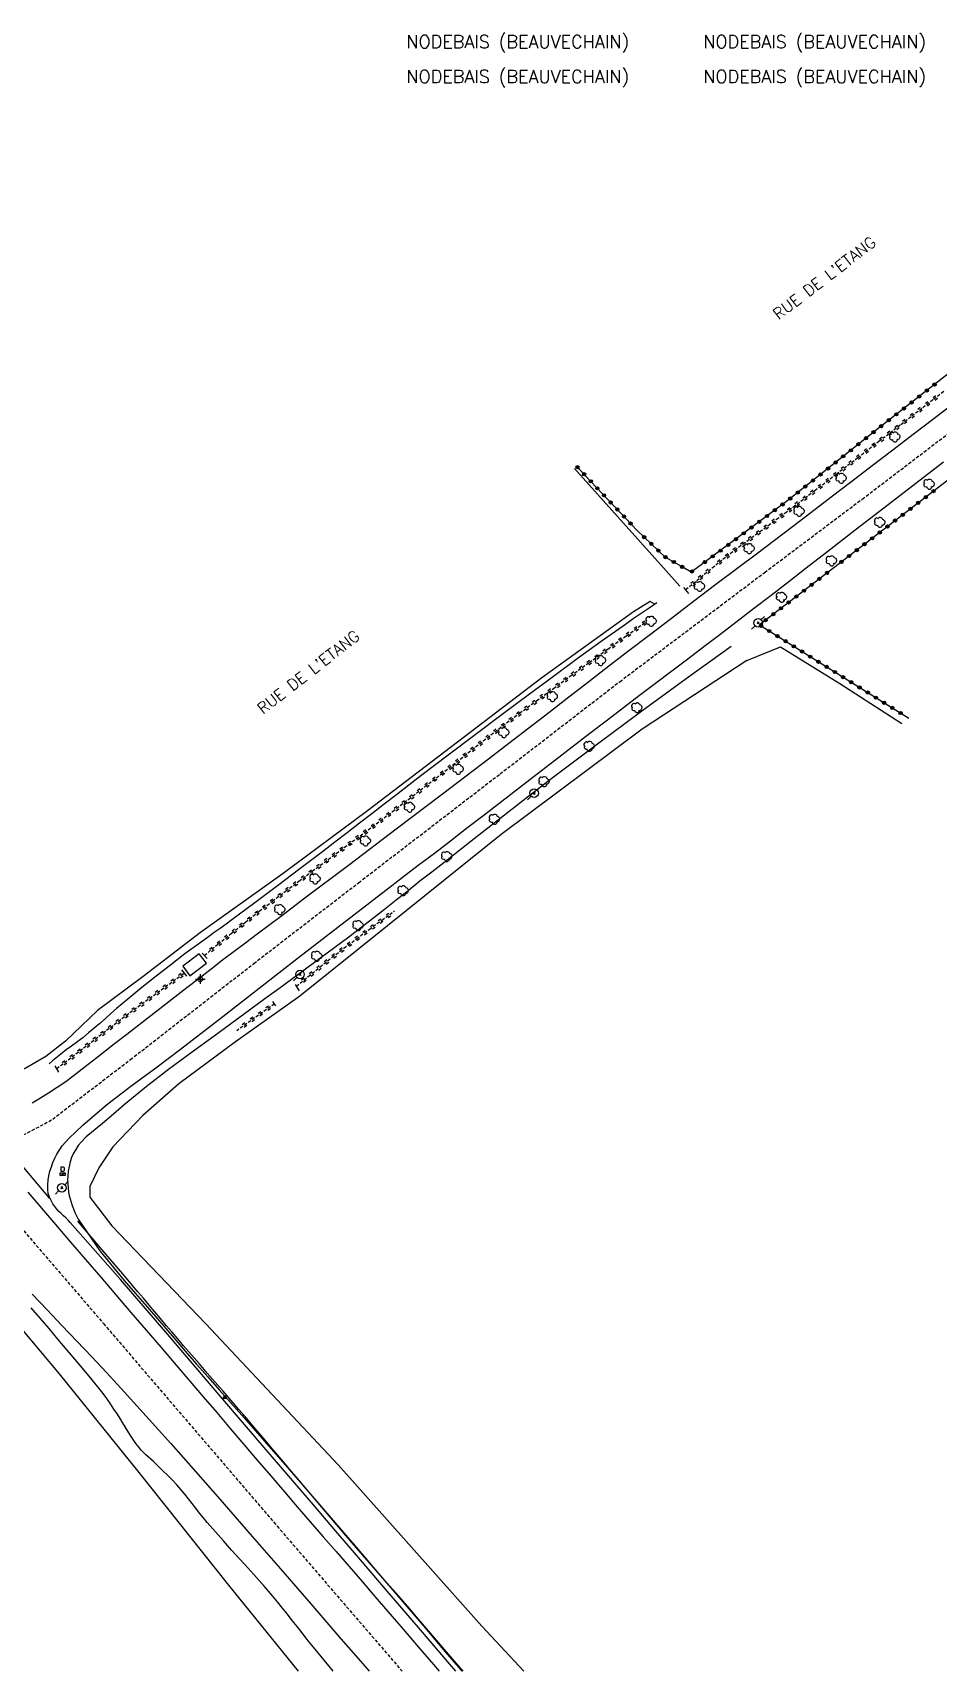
# Model space of a CAD drawing. Header units: millimetres. Extents: x 174998 to 176001, y 162000 to 163001.
# Drawn here: x 175401.6 to 175542.1, y 162000 to 162253.9 of the extents above; entities that cross this region are included whole.
import ezdxf
from ezdxf.enums import TextEntityAlignment as Align

# ---------------------------------------------------------------- set-up
doc = ezdxf.new("R2010")
doc.units = ezdxf.units.MM
doc.linetypes.add('DASHED', pattern=[0.75, 0.5, -0.25])
doc.layers.get('0').update_dxf_attribs({"linetype": 'CONTINUOUS'})
for name, color, linetype in [('W0001', 6, 'DASHED'), ('W0008', 7, 'CONTINUOUS'), ('W0010', 4, 'CONTINUOUS'), ('W0051', 7, 'CONTINUOUS'), ('W0120', 7, 'CONTINUOUS'), ('W0211', 2, 'CONTINUOUS'), ('W0220', 5, 'DASHED'), ('W0300', 7, 'CONTINUOUS'), ('W0322', 7, 'CONTINUOUS'), ('W0323', 7, 'CONTINUOUS'), ('W0330', 7, 'CONTINUOUS'), ('W0438', 7, 'CONTINUOUS'), ('W0439', 7, 'CONTINUOUS'), ('W0473', 7, 'CONTINUOUS'), ('W0850', 7, 'CONTINUOUS'), ('W0853', 7, 'CONTINUOUS'), ('W0980', 7, 'CONTINUOUS'), ('W0989', 7, 'CONTINUOUS')]:
    doc.layers.add(name, color=color, linetype=linetype)
doc.styles.get("Standard").update_dxf_attribs({"font": 'romans.shx', "width": 0.85})

# ---------------------------------------------------------------- blocks, each defined once
blk = doc.blocks.new('T300')
for p, q in [((-0.8, 0.51), (-0.86, 0.34)), ((-0.86, 0.34), (-0.86, 0.17)), ((-0.86, 0.17), (-0.74, 0.06)), ((-0.69, 0.63), (-0.8, 0.51)), ((-0.8, -0.06), (-0.74, 0.06)), ((-0.74, 0.06), (-0.69, 0.11)), ((-0.57, 0.69), (-0.69, 0.63)), ((-0.46, 0.69), (-0.57, 0.69)), ((-0.29, 0.63), (-0.46, 0.69)), ((-0.29, 0.63), (-0.17, 0.74)), ((-0.23, 0.57), (-0.29, 0.63)), ((-0.17, 0.74), (-0.06, 0.8)), ((-0.06, 0.8), (0.06, 0.8)), ((0.06, 0.8), (0.23, 0.74)), ((0.23, 0.74), (0.34, 0.63)), ((0.34, 0.63), (0.4, 0.51)), ((0.46, 0.46), (0.34, 0.46)), ((0.4, 0.51), (0.4, 0.46)), ((0.57, 0.4), (0.46, 0.46)), ((0.57, 0.4), (0.69, 0.29)), ((0.69, 0.29), (0.74, 0.17)), ((0.74, 0.06), (0.69, -0.17)), ((0.74, 0.17), (0.74, 0.06)), ((-0.8, -0.17), (-0.8, -0.06)), ((-0.8, -0.23), (-0.8, -0.17)), ((-0.74, -0.34), (-0.8, -0.23)), ((-0.69, -0.4), (-0.74, -0.34)), ((-0.51, -0.46), (-0.69, -0.4)), ((-0.4, -0.46), (-0.51, -0.46)), ((-0.4, -0.46), (-0.34, -0.46)), ((-0.34, -0.46), (-0.34, -0.4)), ((-0.34, -0.51), (-0.34, -0.46)), ((-0.29, -0.63), (-0.34, -0.51)), ((-0.17, -0.74), (-0.29, -0.63)), ((-0.06, -0.8), (-0.17, -0.74)), ((0.06, -0.8), (-0.06, -0.8)), ((0.17, -0.74), (0.06, -0.8)), ((0.23, -0.69), (0.17, -0.74)), ((0.29, -0.46), (0.23, -0.46)), ((0.29, -0.63), (0.23, -0.69)), ((0.46, -0.4), (0.29, -0.46)), ((0.34, -0.51), (0.29, -0.63)), ((0.34, -0.51), (0.34, -0.46)), ((0.57, -0.34), (0.46, -0.4)), ((0.63, -0.29), (0.57, -0.34)), ((0.69, -0.17), (0.63, -0.29))]:
    blk.add_line(p, q)
blk = doc.blocks.new('T473')
for p, q in [((-0.166667, 0.166667), (0.166667, -0.166667)), ((-0.166667, -0.166667), (0.166667, 0.166667)), ((0.500001, 0.500001), (1.000002, 1.000002)), ((-1.000002, -1.000002), (-0.500001, -0.500001))]:
    blk.add_line(p, q)
blk.add_ellipse((0, 0), major_axis=(0.471405, 0.471405), ratio=1, start_param=5.4977871438, end_param=11.780972451)
blk = doc.blocks.new('T438')
for p, q in [((-0.4, 0.2), (0.4, 0.2)), ((-0.4, -0.2), (-0.4, 0.2)), ((0.15, 1.1), (-0.3, 1.1)), ((-0.3, 1.1), (-0.3, 0.5)), ((-0.3, 0.5), (0.15, 0.5)), ((0.3, 0.65), (0.3, 0.95)), ((0.4, 0.2), (0.4, -0.2))]:
    blk.add_line(p, q)
at = {"flags": 128}
for points in [[(-0.4, -0.2), (0.4, 0.2)], [(0.4, -0.2), (-0.4, -0.2)]]:
    blk.add_lwpolyline(points, dxfattribs=at)
for centre, major_axis, start_param, end_param in [((0.15, 0.95), (0.106, -0.106), 0.785398, 2.356194), ((0.15, 0.65), (0.106, 0.106), 3.926991, 5.497787)]:
    blk.add_ellipse(centre, major_axis=major_axis, ratio=1, start_param=start_param, end_param=end_param)
blk = doc.blocks.new('T850')
for p, q in [((-0.25, -0.15), (0, 0.32)), ((0, 0.32), (0.25, -0.15)), ((-0.25, -0.15), (0.25, -0.15))]:
    blk.add_line(p, q)
for major_axis in [(-0.106, 0.106), (-0.0354, 0.0354), (-0.0236, 0.0236)]:
    blk.add_ellipse((0, 0), major_axis=major_axis, ratio=1, start_param=3.926991, end_param=10.210176)
blk = doc.blocks.new('T853')
for p, q in [((-0.75, 0), (0.75, 0)), ((0, 0.75), (0, -0.75))]:
    blk.add_line(p, q)
blk.add_ellipse((0, 0), major_axis=(-0.265, 0.265), ratio=1, start_param=3.926991, end_param=10.210176)
blk = doc.blocks.new('t323o')
at = {"color": 0, "linetype": 'Continuous'}
for radius in [0.25, 0.15]:
    blk.add_circle((0, 0), radius, dxfattribs=at)
blk = doc.blocks.new('t220o')
at = {"color": 0, "linetype": 'Continuous'}
for p, q in [((-0.25, 0.25), (0.25, 0.25)), ((-0.25, -0.25), (0.25, -0.25))]:
    blk.add_line(p, q, dxfattribs=at)
blk = doc.blocks.new('t322o')
at = {"color": 0, "linetype": 'Continuous'}
for radius in [0.25, 0.15]:
    blk.add_circle((0, 0), radius, dxfattribs=at)

msp = doc.modelspace()

# ---------------------------------------------------------------- linework, layer by layer
at = {"layer": 'W0001'}
for points in [[(175602.61, 162236.8), (175594.18, 162230.37), (175580.14, 162219.04), (175562.28, 162205.72), (175546.19, 162193.73), (175530.54, 162181.8), (175516.15, 162171)], [(175516.15, 162171), (175515.25, 162170.32), (175492.92, 162153.5), (175474, 162138.93), (175452.36, 162122.29), (175436.12, 162109.78), (175417.05, 162094.94), (175404.56, 162085.38), (175391.44, 162078.48)], [(175391.44, 162078.48), (175412.62, 162053.87), (175439.54, 162022.49), (175458.94, 162000)]]:
    msp.add_lwpolyline(points, dxfattribs=at)
at = {"layer": 'W0008'}
for points in [[(175544.53, 162196.53), (175541.35, 162194.1), (175538.18, 162191.67), (175535, 162189.23), (175531.83, 162186.8), (175528.65, 162184.36), (175525.47, 162181.93), (175522.29, 162179.51), (175519.48, 162177.37), (175516.67, 162175.25), (175513.86, 162173.12), (175511.05, 162171)], [(175521.6, 162171), (175525.38, 162173.93), (175529.17, 162176.86), (175532.95, 162179.79), (175536.75, 162182.71), (175542.88, 162187.4)], [(175511.05, 162171), (175507.59, 162168.39), (175504.13, 162165.77), (175500.67, 162163.15), (175497.22, 162160.52), (175494.1, 162158.14), (175490.99, 162155.74), (175487.88, 162153.34), (175484.77, 162150.94), (175481.67, 162148.54), (175478.56, 162146.14), (175475.45, 162143.75), (175472.33, 162141.36), (175465.17, 162135.91), (175458, 162130.47), (175450.82, 162125.04), (175443.64, 162119.62), (175441.84, 162118.27), (175440.05, 162116.92), (175438.26, 162115.57), (175436.46, 162114.22), (175434.67, 162112.87), (175432.88, 162111.52), (175431.09, 162110.17), (175429.31, 162108.81), (175427.43, 162107.37), (175425.56, 162105.92), (175423.69, 162104.46), (175421.83, 162103.01), (175419.96, 162101.55), (175418.1, 162100.1), (175416.22, 162098.66), (175414.34, 162097.22), (175411.82, 162095.26), (175409.31, 162093.28), (175406.76, 162091.35), (175404.09, 162089.57), (175402.84, 162088.8), (175401.57, 162088.05)], [(175467.25, 162000), (175466.56, 162000.81), (175461.76, 162006.42), (175456.95, 162012.02), (175452.15, 162017.62), (175448.65, 162021.7), (175445.16, 162025.79), (175441.66, 162029.87), (175438.16, 162033.95), (175430.52, 162042.88), (175422.9, 162051.82), (175415.23, 162060.73), (175407.46, 162069.54), (175407.12, 162069.9), (175406.77, 162070.24), (175406.41, 162070.58), (175406.06, 162070.91), (175405.71, 162071.26), (175405.37, 162071.62), (175405.06, 162072.01), (175404.78, 162072.42), (175404.49, 162072.93), (175404.24, 162073.47), (175404.06, 162074.04), (175403.98, 162074.64), (175403.97, 162075.36), (175404.03, 162076.08), (175404.15, 162076.79), (175404.32, 162077.49), (175404.53, 162078.17), (175404.78, 162078.84), (175405.07, 162079.49), (175405.39, 162080.13), (175406.23, 162081.41), (175407.24, 162082.56), (175408.33, 162083.61), (175409.43, 162084.63), (175413.06, 162087.77), (175416.87, 162090.68), (175420.73, 162093.51), (175424.55, 162096.38), (175430.64, 162101.12), (175436.74, 162105.86), (175442.83, 162110.59), (175448.94, 162115.31), (175451.43, 162117.23), (175453.93, 162119.15), (175456.42, 162121.06), (175458.92, 162122.98), (175461.42, 162124.89), (175463.92, 162126.8), (175466.42, 162128.71), (175468.92, 162130.63), (175471.65, 162132.73), (175474.38, 162134.84), (175477.11, 162136.94), (175479.84, 162139.05), (175482.57, 162141.16), (175485.3, 162143.26), (175488.04, 162145.36), (175490.78, 162147.46), (175493.26, 162149.35), (175495.74, 162151.24), (175498.23, 162153.13), (175500.72, 162155.01), (175503.21, 162156.9), (175505.7, 162158.78), (175508.19, 162160.67), (175510.67, 162162.57), (175513.41, 162164.67), (175516.14, 162166.78), (175518.87, 162168.89), (175521.6, 162171)], [(175401.57, 162058.44), (175403.87, 162056.01), (175406.18, 162053.58), (175408.49, 162051.15), (175410.8, 162048.72), (175413.09, 162046.27), (175415.36, 162043.81), (175419.23, 162039.55), (175423.05, 162035.27), (175426.86, 162030.96), (175430.66, 162026.64), (175435.37, 162021.26), (175440.06, 162015.85), (175444.75, 162010.44), (175449.43, 162005.02), (175452.45, 162001.54), (175453.79, 162000)]]:
    msp.add_lwpolyline(points, dxfattribs=at)
at = {"layer": 'W0010'}
msp.add_lwpolyline([(175468.39, 162000), (175466.76, 162001.91), (175463.96, 162005.19), (175461.14, 162008.45), (175460.11, 162009.65), (175459.07, 162010.84), (175458.03, 162012.04), (175456.98, 162013.23), (175455.94, 162014.42), (175454.9, 162015.61), (175453.86, 162016.8), (175452.82, 162018), (175450.22, 162021.04), (175447.62, 162024.09), (175445.03, 162027.15), (175442.43, 162030.2), (175441.48, 162031.32), (175440.54, 162032.44), (175439.59, 162033.56), (175438.64, 162034.67), (175437.69, 162035.79), (175436.74, 162036.91), (175435.79, 162038.02), (175434.83, 162039.14), (175433.61, 162040.56), (175432.39, 162041.97), (175431.16, 162043.38), (175429.93, 162044.79), (175428.7, 162046.21), (175427.48, 162047.62), (175426.25, 162049.03), (175425.03, 162050.45), (175424.14, 162051.5), (175423.25, 162052.55), (175422.36, 162053.59), (175421.47, 162054.64), (175420.58, 162055.69), (175419.69, 162056.74), (175418.8, 162057.79), (175417.91, 162058.84), (175415.6, 162061.56), (175413.29, 162064.29), (175410.97, 162067.01), (175408.66, 162069.73)], dxfattribs=at)
at = {"layer": 'W0051'}
for points in [[(175404.3, 162073.24), (175391.94, 162087.86)], [(175400.89, 162074.24), (175405.18, 162069.24), (175407.51, 162066.51), (175409.85, 162063.78), (175412.19, 162061.06), (175414.53, 162058.33), (175416.87, 162055.61), (175419.21, 162052.88), (175421.55, 162050.15), (175423.89, 162047.42), (175425.99, 162044.97), (175428.08, 162042.52), (175430.18, 162040.07), (175432.27, 162037.61), (175434.37, 162035.16), (175436.47, 162032.71), (175438.57, 162030.26), (175440.67, 162027.81), (175442.67, 162025.49), (175444.68, 162023.17), (175446.68, 162020.85), (175448.69, 162018.54), (175450.7, 162016.23), (175452.71, 162013.91), (175454.71, 162011.59), (175456.71, 162009.27), (175459.07, 162006.54), (175461.43, 162003.79), (175463.78, 162001.05), (175464.68, 162000)]]:
    msp.add_lwpolyline(points, dxfattribs=at)
at = {"layer": 'W0120'}
for points in [[(175503.39, 162167.02), (175502.59, 162167.95)], [(175428.69, 162110.47), (175427.92, 162111.26)], [(175424.72, 162108.72), (175425.51, 162107.69)], [(175443, 162105.42), (175442.39, 162106.41)], [(175438.82, 162103.79), (175439.31, 162103.14)], [(175405.71, 162092.85), (175405.1, 162093.81)]]:
    msp.add_lwpolyline(points, dxfattribs=at)
at = {"layer": 'W0211'}
for points in [[(175498.44, 162165.56), (175497.21, 162164.74), (175495.99, 162163.91), (175494.77, 162163.08), (175493.56, 162162.23), (175489.81, 162159.56), (175486.09, 162156.87), (175482.38, 162154.15), (175478.67, 162151.42), (175474.45, 162148.28), (175470.24, 162145.12), (175466.04, 162141.94), (175461.85, 162138.76), (175459.94, 162137.3), (175458.03, 162135.83), (175456.12, 162134.35), (175454.22, 162132.88), (175452.31, 162131.4), (175450.41, 162129.93), (175448.5, 162128.46), (175446.58, 162127), (175443.08, 162124.34), (175439.58, 162121.7), (175436.06, 162119.07), (175432.54, 162116.45), (175431.63, 162115.78), (175430.72, 162115.12), (175429.8, 162114.46), (175428.88, 162113.81), (175427.97, 162113.15), (175427.06, 162112.49), (175426.15, 162111.82), (175425.25, 162111.15), (175423.01, 162109.44), (175420.79, 162107.71), (175418.58, 162105.95), (175416.4, 162104.17), (175415.52, 162103.44), (175414.65, 162102.69), (175413.78, 162101.93), (175412.92, 162101.17), (175412.06, 162100.4), (175411.19, 162099.65), (175410.31, 162098.91), (175409.42, 162098.18), (175409.03, 162097.88), (175408.63, 162097.59), (175408.24, 162097.3), (175407.84, 162097.01), (175407.43, 162096.73), (175407.04, 162096.44), (175406.64, 162096.15), (175406.25, 162095.85), (175405.73, 162095.44), (175405.21, 162095.01), (175404.7, 162094.59), (175404.2, 162094.15)], [(175509.92, 162158.8), (175502.98, 162153.8), (175496.08, 162148.76), (175489.21, 162143.67), (175482.38, 162138.53), (175478.1, 162135.26), (175473.85, 162131.95), (175469.61, 162128.62), (175465.37, 162125.3), (175463.53, 162123.85), (175461.69, 162122.41), (175459.86, 162120.96), (175458.02, 162119.51), (175456.19, 162118.06), (175454.35, 162116.62), (175452.5, 162115.18), (175450.64, 162113.76), (175448.49, 162112.14), (175446.33, 162110.54), (175444.17, 162108.94), (175441.99, 162107.35), (175439.82, 162105.77), (175437.65, 162104.19), (175435.48, 162102.6), (175433.31, 162101), (175429.78, 162098.41), (175426.23, 162095.83), (175422.71, 162093.23), (175419.24, 162090.55), (175417.52, 162089.17), (175415.83, 162087.76), (175414.16, 162086.33), (175412.48, 162084.9), (175411.63, 162084.2), (175410.76, 162083.51), (175409.91, 162082.79), (175409.14, 162081.99), (175408.71, 162081.45), (175408.31, 162080.87), (175407.96, 162080.27), (175407.67, 162079.63), (175407.43, 162078.93), (175407.27, 162078.21), (175407.15, 162077.48), (175407.08, 162076.74), (175407.06, 162076.11), (175407.07, 162075.48), (175407.13, 162074.85), (175407.21, 162074.22), (175407.31, 162073.7), (175407.43, 162073.19), (175407.58, 162072.69), (175407.75, 162072.19), (175407.95, 162071.64), (175408.17, 162071.09), (175408.41, 162070.56), (175408.7, 162070.04), (175412.05, 162065.14), (175415.8, 162060.53), (175419.71, 162056.09), (175423.57, 162051.63), (175425.29, 162049.61), (175427.03, 162047.6), (175428.78, 162045.61), (175430.55, 162043.62), (175432.31, 162041.64), (175434.08, 162039.66), (175435.84, 162037.67), (175437.59, 162035.67), (175441.15, 162031.57), (175444.7, 162027.46), (175448.24, 162023.34), (175451.78, 162019.21), (175455.25, 162015.17), (175458.72, 162011.13), (175462.17, 162007.08), (175465.62, 162003.02), (175467.65, 162000.63), (175468.18, 162000)], [(175448.22, 162000), (175447.8, 162000.51), (175446.36, 162002.27), (175444.92, 162004.04), (175444.16, 162004.99), (175443.4, 162005.95), (175442.64, 162006.91), (175441.89, 162007.87), (175441.14, 162008.83), (175440.38, 162009.78), (175439.61, 162010.73), (175438.83, 162011.67), (175437.59, 162013.12), (175436.33, 162014.55), (175435.06, 162015.97), (175433.78, 162017.37), (175432.49, 162018.78), (175431.22, 162020.2), (175429.96, 162021.62), (175428.71, 162023.07), (175428.11, 162023.78), (175427.53, 162024.51), (175426.95, 162025.25), (175426.38, 162025.98), (175425.8, 162026.72), (175425.21, 162027.45), (175424.61, 162028.17), (175424, 162028.87), (175423.3, 162029.62), (175422.57, 162030.35), (175421.83, 162031.07), (175421.1, 162031.79), (175420.73, 162032.15), (175420.35, 162032.5), (175419.96, 162032.84), (175419.58, 162033.19), (175419.2, 162033.54), (175418.83, 162033.9), (175418.47, 162034.27), (175418.13, 162034.66), (175417.65, 162035.27), (175417.21, 162035.9), (175416.79, 162036.55), (175416.38, 162037.21), (175415.99, 162037.87), (175415.59, 162038.53), (175415.19, 162039.18), (175414.77, 162039.83), (175414.23, 162040.63), (175413.68, 162041.44), (175413.13, 162042.24), (175412.55, 162043.02), (175410.85, 162045.18), (175409.09, 162047.3), (175407.31, 162049.39), (175405.53, 162051.48), (175404.17, 162053.09), (175402.8, 162054.69), (175401.42, 162056.29)]]:
    msp.add_lwpolyline(points, dxfattribs=at)
at = {"layer": 'W0220'}
for points in [[(175507, 162171), (175507.55, 162171.44), (175508.1, 162171.88), (175508.66, 162172.31), (175509.21, 162172.75), (175510.49, 162173.73), (175511.78, 162174.7), (175513.08, 162175.65), (175514.38, 162176.61), (175515.68, 162177.56), (175516.98, 162178.51), (175518.28, 162179.47), (175519.57, 162180.43), (175522.9, 162182.96), (175526.22, 162185.51), (175529.54, 162188.06), (175532.85, 162190.61), (175534.55, 162191.91), (175536.25, 162193.22), (175537.94, 162194.53), (175539.64, 162195.84), (175541.33, 162197.14), (175543.03, 162198.45)], [(175502.88, 162167.61), (175507, 162171)], [(175428.25, 162110.93), (175430.36, 162112.66), (175432.49, 162114.38), (175434.62, 162116.08), (175436.77, 162117.77), (175438.81, 162119.34), (175440.86, 162120.89), (175442.92, 162122.43), (175444.98, 162123.97), (175446.22, 162124.9), (175447.46, 162125.81), (175448.71, 162126.73), (175449.95, 162127.65), (175451.2, 162128.56), (175452.44, 162129.48), (175453.68, 162130.4), (175454.92, 162131.33), (175457.44, 162133.24), (175459.95, 162135.16), (175462.46, 162137.09), (175464.96, 162139.02), (175466.16, 162139.96), (175467.35, 162140.89), (175468.54, 162141.84), (175469.73, 162142.78), (175470.92, 162143.72), (175472.11, 162144.65), (175473.31, 162145.58), (175474.52, 162146.51), (175477.13, 162148.46), (175479.75, 162150.39), (175482.39, 162152.31), (175485.03, 162154.23), (175487.92, 162156.32), (175490.81, 162158.4), (175493.71, 162160.47), (175496.61, 162162.54)], [(175442.53, 162106.17), (175444.36, 162107.66), (175446.2, 162109.14), (175448.05, 162110.6), (175449.91, 162112.04), (175451.85, 162113.52), (175453.81, 162114.97), (175455.78, 162116.41), (175457.76, 162117.83)], [(175416.12, 162101.64), (175425.12, 162108.19)], [(175405.37, 162093.39), (175416.12, 162101.64)], [(175439.11, 162103.4), (175433.27, 162099.26)]]:
    msp.add_lwpolyline(points, dxfattribs=at)
at = {"layer": 'W0322'}
for points in [[(175572.91, 162222.39), (175562.27, 162215.84), (175550.49, 162206.41), (175532.94, 162192.73), (175518.53, 162181.28), (175508.16, 162173.55), (175504.66, 162171)], [(175502.59, 162171), (175499.73, 162172.67), (175495.38, 162176.77)], [(175504.66, 162171), (175503.74, 162170.33), (175502.59, 162171)]]:
    msp.add_lwpolyline(points, dxfattribs=at)
at = {"layer": 'W0323'}
for points in [[(175577.95, 162211.13), (175547.04, 162187.27), (175525.85, 162171)], [(175486.03, 162186.7), (175486.4, 162186.26), (175495.38, 162176.77)], [(175525.85, 162171), (175514.33, 162162.16), (175537.48, 162147.7)]]:
    msp.add_lwpolyline(points, dxfattribs=at)
at = {"layer": 'W0330'}
for points in [[(175485.66, 162186.41), (175499.47, 162171)], [(175498.13, 162165.35), (175497.36, 162165.75), (175494.82, 162164.18), (175480.58, 162153.95), (175453.53, 162133.31), (175440.5, 162123.64), (175427.67, 162114.47), (175418.79, 162107.67), (175411.7, 162102.41), (175406.71, 162097.66), (175403.7, 162095.25), (175400.47, 162093.4), (175397.57, 162092.14), (175396.14, 162091.94), (175394.26, 162092.51), (175392.47, 162094.01), (175386.28, 162102.06), (175376.2, 162113.66), (175368.59, 162124.11), (175363.3, 162131.16), (175354.31, 162141.79), (175346.83, 162150.11), (175333.08, 162165.39), (175328.18, 162171)], [(175499.47, 162171), (175502, 162168.17)], [(175512.37, 162156.63), (175517.6, 162158.75), (175526.78, 162153.09), (175536.41, 162146.88)], [(175512.37, 162156.63), (175496.13, 162145.97), (175474.3, 162129.67), (175456.65, 162115.49), (175443.08, 162104.59), (175433.11, 162097.56), (175424.28, 162091.02), (175418.73, 162086.12), (175414.07, 162081.28), (175411.88, 162078.01), (175410.49, 162075.14), (175410.49, 162073.48), (175413.93, 162069.03), (175428.47, 162053.86), (175449.05, 162031.94), (175471.29, 162006.96), (175477.8, 162000)], [(175442.84, 162000), (175432.06, 162013.36), (175418.17, 162030.81), (175405.79, 162046.08), (175393.94, 162060.16), (175384.8, 162070.55), (175371.57, 162085.14), (175362.52, 162094.88), (175355.42, 162102.98), (175352.58, 162106.23), (175350.81, 162107.89), (175349.8, 162108.86), (175348.78, 162109.77), (175342.18, 162103.25), (175334.8, 162097.32), (175323.53, 162089.05), (175308.53, 162078.61), (175287.17, 162063.97), (175269.8, 162052.16), (175251.1, 162040.54)]]:
    msp.add_lwpolyline(points, dxfattribs=at)
at = {"layer": 'W0439'}
msp.add_lwpolyline([(175427.47, 162111.18), (175424.9, 162109.24), (175426.01, 162107.77), (175428.58, 162109.71)], close=True, dxfattribs=at)

# ---------------------------------------------------------------- block references
at = {"layer": 'W0220'}
for p, rotation in [((175539.23, 162195.52), 37.67870597426245), ((175540.42, 162196.44), 37.63675838298693), ((175541.6, 162197.35), 37.54811650293976), ((175535.67, 162192.77), 37.62890907950367), ((175536.85, 162193.69), 37.67395862151108), ((175538.04, 162194.6), 37.67870597426245), ((175532.1, 162190.03), 37.54017814664292), ((175533.29, 162190.94), 37.5435574795133), ((175534.48, 162191.85), 37.5435574795133), ((175529.72, 162188.2), 37.54017814664292), ((175530.91, 162189.11), 37.54017814664292), ((175526.15, 162185.45), 37.45397005179742), ((175527.34, 162186.37), 37.57276055702368), ((175528.53, 162187.28), 37.57276055702368), ((175522.58, 162182.72), 37.1838114641362), ((175523.77, 162183.63), 37.45397005179742), ((175524.96, 162184.54), 37.45397005179742), ((175518.99, 162180), 36.80622230653376), ((175520.19, 162180.91), 37.1838114641362), ((175521.39, 162181.81), 37.1838114641362), ((175515.37, 162177.33), 36.14248868316758), ((175516.58, 162178.22), 36.22154727513212), ((175517.79, 162179.11), 36.44279446259137), ((175512.95, 162175.56), 36.51230436124106), ((175514.16, 162176.45), 36.23941444667234), ((175509.36, 162172.85), 37.48447406488636), ((175510.55, 162173.77), 36.92732919614665), ((175511.75, 162174.67), 36.92732919614665), ((175506.35, 162170.47), 39.40148152330519), ((175508.17, 162171.93), 38.11004679961569), ((175504.04, 162168.57), 39.40148152330519), ((175505.19, 162169.52), 39.40148152330519), ((175496.47, 162162.44), 35.45798823541773), ((175492.81, 162159.83), 35.60801199240346), ((175494.03, 162160.7), 35.45798823541773), ((175495.25, 162161.57), 35.45798823541773), ((175489.15, 162157.2), 35.75803539037845), ((175490.37, 162158.08), 35.75803539037845), ((175491.59, 162158.95), 35.60801199240346), ((175485.5, 162154.57), 35.90805842868886), ((175486.72, 162155.45), 35.90805842868886), ((175487.93, 162156.33), 35.75803539037845), ((175481.86, 162151.92), 36.01383468118715), ((175483.07, 162152.81), 35.95986492661945), ((175484.29, 162153.69), 35.95986492661945), ((175479.44, 162150.16), 36.3101001819085), ((175480.65, 162151.04), 36.01383468118715), ((175475.82, 162147.48), 36.84863055664444), ((175477.02, 162148.38), 36.84863055664444), ((175478.23, 162149.27), 36.3101001819085), ((175472.24, 162144.75), 37.80628395713131), ((175473.43, 162145.67), 37.39546746684471), ((175474.62, 162146.58), 36.84863055664444), ((175468.71, 162141.97), 38.383150724951), ((175469.88, 162142.9), 38.30938484223393), ((175471.06, 162143.83), 38.11092511474327), ((175465.17, 162139.19), 37.91173631546574), ((175466.35, 162140.11), 38.17507546622529), ((175467.53, 162141.04), 38.33221465206825), ((175462.79, 162137.35), 37.71395049868379), ((175463.98, 162138.27), 37.71395049868379), ((175459.23, 162134.61), 37.40386887945071), ((175460.42, 162135.52), 37.5954420795473), ((175461.61, 162136.44), 37.5954420795473), ((175455.65, 162131.88), 37.13923271384599), ((175456.84, 162132.79), 37.13923271384599), ((175458.04, 162133.7), 37.40386887945071), ((175452.04, 162129.19), 36.44944289280116), ((175453.25, 162130.08), 36.62053943841814), ((175454.45, 162130.98), 36.85876640565575), ((175448.42, 162126.52), 36.37726615282385), ((175449.63, 162127.41), 36.3214188696881), ((175450.84, 162128.3), 36.34547814078557), ((175446.01, 162124.74), 36.69036370123497), ((175447.21, 162125.63), 36.50024809282945), ((175442.4, 162122.04), 36.82392056430238), ((175443.6, 162122.94), 36.77573546591485), ((175444.8, 162123.84), 36.77573546591485), ((175438.81, 162119.34), 37.61084932310072), ((175440, 162120.24), 37.10230057807747), ((175441.2, 162121.14), 36.82392056430238), ((175435.25, 162116.58), 38.12143959303581), ((175436.43, 162117.5), 38.12143959303581), ((175437.62, 162118.42), 37.61084932310072), ((175456.8, 162117.14), 35.59529092595026), ((175431.73, 162113.77), 38.95602682419991), ((175432.9, 162114.71), 38.53873300287637), ((175434.08, 162115.65), 38.53873300287637), ((175453.16, 162114.49), 36.66031537923259), ((175454.37, 162115.38), 36.12780309603941), ((175455.58, 162116.27), 36.12780309603941), ((175429.41, 162111.88), 39.37332106061135), ((175430.57, 162112.83), 38.95602682419991), ((175449.57, 162111.78), 37.72533934539339), ((175450.76, 162112.69), 37.19282777625114), ((175451.96, 162113.6), 36.66031537923259), ((175446.03, 162109.01), 38.79036168334193), ((175447.2, 162109.94), 38.25785025379989), ((175448.38, 162110.86), 37.72533934539339), ((175423.4, 162106.94), 36.07202956258502), ((175424.61, 162107.82), 36.07202956258502), ((175443.69, 162107.12), 39.32287363461676), ((175444.86, 162108.07), 38.79036168334193), ((175419.76, 162104.29), 36.07202956258502), ((175420.97, 162105.17), 36.07202956258502), ((175422.19, 162106.05), 36.07202956258502), ((175416.08, 162101.6), 37.48870249563779), ((175417.34, 162102.52), 36.07202956258502), ((175418.55, 162103.4), 36.07202956258502), ((175436.94, 162101.86), 215.3452079887381), ((175438.16, 162102.73), 215.3452079887381), ((175412.51, 162098.86), 37.48870249563779), ((175413.7, 162099.78), 37.48870249563779), ((175414.89, 162100.69), 37.48870249563779), ((175434.49, 162100.12), 215.3452079887381), ((175435.71, 162100.99), 215.3452079887381), ((175408.94, 162096.12), 37.48870249563779), ((175410.13, 162097.04), 37.48870249563779), ((175411.32, 162097.95), 37.48870249563779), ((175406.56, 162094.3), 37.48870249563779), ((175407.75, 162095.21), 37.48870249563779)]:
    msp.add_blockref('t220o', p, dxfattribs=dict(at, rotation=rotation))
at = {"layer": 'W0300'}
for p in [(175535.35, 162191.26), (175527.04, 162184.87), (175540.67, 162183.95), (175520.52, 162179.73), (175533.01, 162178.02), (175512.77, 162173.95), (175525.53, 162172.07), (175505.07, 162168.1), (175517.8, 162166.42), (175497.58, 162162.69), (175489.72, 162156.62), (175482.25, 162151.04), (175495.37, 162149.3), (175474.72, 162145.46), (175487.98, 162143.32), (175467.64, 162139.78), (175480.96, 162137.86), (175460.11, 162133.89), (175473.28, 162132.01), (175453.26, 162128.65), (175465.89, 162126.25), (175445.46, 162122.78), (175459.11, 162120.94), (175440, 162118.03), (175452.14, 162115.55), (175445.72, 162110.8)]:
    msp.add_blockref('T300', p, dxfattribs=at)
at = {"layer": 'W0322'}
for p, rotation in [((175540.29, 162198.47), 217.9318963800561), ((175541.48, 162199.39), 217.9318963800561), ((175536.75, 162195.7), 217.9318963800561), ((175537.93, 162196.62), 217.9318963800561), ((175539.11, 162197.54), 217.9318963800561), ((175533.2, 162192.93), 217.9318963800561), ((175534.38, 162193.86), 217.9318963800561), ((175535.56, 162194.78), 217.9318963800561), ((175529.67, 162190.14), 218.4930689304923), ((175530.85, 162191.07), 218.4930689304923), ((175532.02, 162192), 218.4930689304923), ((175527.32, 162188.27), 218.4930689304923), ((175528.5, 162189.2), 218.4930689304923), ((175523.8, 162185.47), 218.4930689304923), ((175524.98, 162186.4), 218.4930689304923), ((175526.15, 162187.33), 218.4930689304923), ((175520.28, 162182.67), 218.4930689304923), ((175521.45, 162183.6), 218.4930689304923), ((175522.63, 162184.53), 218.4930689304923), ((175516.71, 162179.92), 216.6732157777641), ((175517.92, 162180.82), 216.6732157777641), ((175519.11, 162181.73), 218.4930689304923), ((175514.31, 162178.13), 216.6732157777641), ((175515.51, 162179.03), 216.6732157777641), ((175496.47, 162175.74), 136.6818934082301), ((175497.56, 162174.71), 136.6818934082301), ((175510.7, 162175.44), 216.6732157777641), ((175511.9, 162176.34), 216.6732157777641), ((175513.1, 162177.23), 216.6732157777641), ((175498.65, 162173.68), 136.6818934082301), ((175499.75, 162172.65), 149.7897576379561), ((175507.08, 162172.77), 216.0735920733353), ((175508.29, 162173.65), 216.6732157777641), ((175509.5, 162174.55), 216.6732157777641), ((175501.04, 162171.9), 149.7897576379561), ((175502.34, 162171.14), 149.7897576379561), ((175503.88, 162170.43), 216.0735920735076), ((175505.87, 162171.88), 216.0735920733353)]:
    msp.add_blockref('t322o', p, dxfattribs=dict(at, rotation=rotation))
at = {"layer": 'W0323'}
for p, rotation in [((175486.12, 162186.59), 311.0009137118714), ((175487.14, 162185.49), 313.3813101234077), ((175488.17, 162184.4), 313.3813101234077), ((175489.2, 162183.31), 313.3813101234077), ((175541.32, 162182.87), 217.5141148465591), ((175490.23, 162182.22), 313.3813101234077), ((175491.26, 162181.13), 313.3813101234077), ((175492.29, 162180.04), 313.3813101234077), ((175537.75, 162180.13), 217.5141148465591), ((175538.94, 162181.05), 217.5141148465591), ((175540.13, 162181.96), 217.5141148465591), ((175493.32, 162178.95), 313.3813101234077), ((175494.35, 162177.86), 313.3813101234077), ((175534.18, 162177.39), 217.5141148465591), ((175535.37, 162178.31), 217.5141148465591), ((175536.56, 162179.22), 217.5141148465591), ((175531.8, 162175.57), 217.5141148465591), ((175532.99, 162176.48), 217.5141148465591), ((175528.23, 162172.83), 217.5141148465591), ((175529.42, 162173.74), 217.5141148465591), ((175530.61, 162174.65), 217.5141148465591), ((175524.81, 162170.2), 217.5141148465142), ((175527.04, 162171.91), 217.5141148465591), ((175521.24, 162167.46), 217.5141148465142), ((175522.43, 162168.37), 217.5141148465142), ((175523.62, 162169.29), 217.5141148465142), ((175517.67, 162164.72), 217.5141148465142), ((175518.86, 162165.63), 217.5141148465142), ((175520.05, 162166.55), 217.5141148465142), ((175515.29, 162162.89), 217.5141148465142), ((175516.48, 162163.8), 217.5141148465142), ((175514.58, 162162), 328.0073086622272), ((175515.85, 162161.21), 328.0073086622272), ((175517.12, 162160.41), 328.0073086622272), ((175518.4, 162159.62), 328.0073086622272), ((175519.67, 162158.82), 328.0073086622272), ((175520.94, 162158.03), 328.0073086622272), ((175522.21, 162157.23), 328.0073086622272), ((175523.48, 162156.44), 328.0073086622272), ((175524.76, 162155.64), 328.0073086622272), ((175526.03, 162154.85), 328.0073086622272), ((175527.3, 162154.05), 328.0073086622272), ((175528.57, 162153.26), 328.0073086622272), ((175529.85, 162152.46), 328.0073086622272), ((175531.12, 162151.67), 328.0073086622272), ((175532.39, 162150.88), 328.0073086622272), ((175533.66, 162150.08), 328.0073086622272), ((175534.93, 162149.29), 328.0073086622272), ((175536.21, 162148.49), 328.0073086622272)]:
    msp.add_blockref('t323o', p, dxfattribs=dict(at, rotation=rotation))
at = {"layer": 'W0438'}
msp.add_blockref('T438', (175406.28, 162077.02), dxfattribs=at)
at = {"layer": 'W0473'}
for p in [(175514.12, 162162.47), (175479.38, 162136.06), (175443.09, 162107.99), (175406.16, 162074.93)]:
    msp.add_blockref('T473', p, dxfattribs=at)
at = {"layer": 'W0850'}
msp.add_blockref('T850', (175431.42, 162042.47), dxfattribs=at)
at = {"layer": 'W0853'}
msp.add_blockref('T853', (175427.62, 162107.25), dxfattribs=at)

# ---------------------------------------------------------------- texts
at = {"layer": 'W0980'}
for p in [(175476.85, 162252.39), (175522.89, 162252.39), (175476.85, 162246.99), (175522.89, 162246.99)]:
    msp.add_text('NODEBAIS (BEAUVECHAIN)', height=2, dxfattribs=at).set_placement(p, align=Align.MIDDLE)
at = {"layer": 'W0989'}
for rotation, p in [(37.5282, (175517.31, 162209.35)), (37.9674, (175437.34, 162148.22))]:
    msp.add_text("RUE DE L'ETANG  ", height=1.75, rotation=rotation, dxfattribs=at).set_placement(p)

doc.saveas('drawing.dxf')
